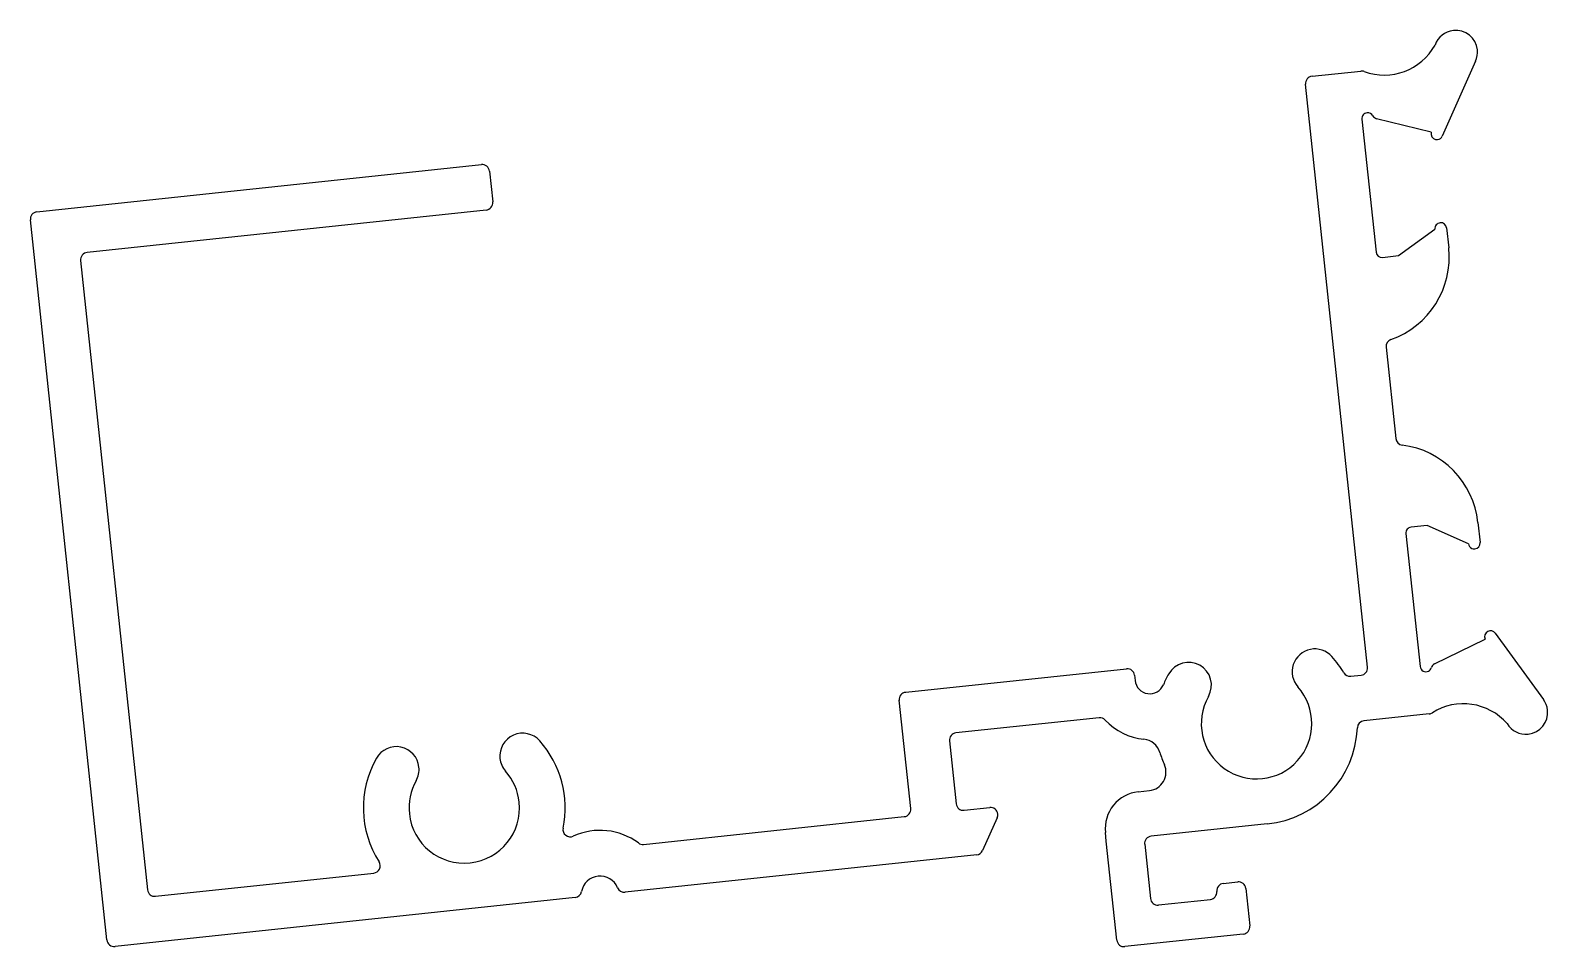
# Model space of a CAD drawing. Header units: inches. Extents: x -21.5 to 30.7, y 0.3 to 31.8.
import ezdxf

# ---------------------------------------------------------------- set-up
doc = ezdxf.new("R2010")
doc.units = ezdxf.units.IN
doc.header["$MEASUREMENT"] = 0
doc.layers.add('BEAD', color=152, linetype='Continuous')

msp = doc.modelspace()

# ---------------------------------------------------------------- linework, layer by layer
at = {"layer": 'BEAD', "color": 7, "lineweight": -2}
for p, q in [((28.208, 30.792), (27.063, 28.212)), ((22.583, 30.268), (24.262, 30.447)), ((24.492, 9.951), (22.36, 29.993)), ((24.298, 28.792), (24.785, 24.218)), ((26.686, 28.341), (24.803, 28.808)), ((-21.27, 25.605), (-5.984, 27.23)), ((-5.704, 27.004), (-5.592, 25.948)), ((-5.818, 25.669), (-19.539, 24.21)), ((-18.86, 0.573), (-21.492, 25.33)), ((27.21, 25.053), (27.283, 24.364)), ((25.561, 24.1), (26.812, 25.011)), ((25.005, 24.041), (25.561, 24.1)), ((-19.765, 23.93), (-17.464, 2.296)), ((25.132, 20.955), (25.466, 17.809)), ((26.548, 14.826), (25.991, 14.766)), ((27.962, 14.198), (26.548, 14.826)), ((28.286, 14.929), (28.36, 14.24)), ((25.813, 14.546), (26.3, 9.972)), ((28.881, 11.121), (30.543, 8.839)), ((26.796, 10.063), (28.539, 10.916)), ((8.609, 9.087), (16.206, 9.895)), ((16.481, 9.673), (16.5, 9.493)), ((23.914, 9.638), (24.269, 9.676)), ((8.783, 5.087), (8.387, 8.812)), ((15.26, 8.215), (10.336, 7.692)), ((26.612, 8.348), (24.366, 8.109)), ((10.114, 7.417), (10.344, 5.254)), ((16.605, 5.668), (16.993, 5.709)), ((-0.402, 3.859), (8.561, 4.812)), ((10.619, 5.031), (11.501, 5.125)), ((11.756, 4.775), (11.256, 3.648)), ((15.508, 3.972), (15.477, 4.271)), ((21.042, 4.561), (17.05, 4.136)), ((15.871, 0.567), (15.508, 3.972)), ((16.828, 3.861), (17.026, 1.997)), ((11.051, 3.498), (-1.036, 2.213)), ((-17.189, 2.074), (-9.686, 2.872)), ((19.53, 2.515), (20.027, 2.567)), ((20.302, 2.345), (20.44, 1.053)), ((-2.761, 2.03), (-18.58, 0.347)), ((17.301, 1.775), (19.086, 1.964)), ((20.218, 0.777), (16.146, 0.344))]:
    msp.add_line(p, q, dxfattribs=at)
for centre, radius, start, end in [((27.523, 31.096), 0.75, 96.07, 161.095), ((27.523, 31.096), 0.75, 6.07, 96.07), ((25.065, 32.31), 2, 249.8729, 330.9575), ((27.523, 31.096), 0.75, 336.07, 6.07), ((22.609, 30.019), 0.25, 96.07, 186.07), ((24.289, 30.194), 0.254, 69.8729, 96.07), ((24.497, 28.814), 0.2, 96.07, 186.07), ((24.497, 28.814), 0.2, 28.4172, 96.07), ((24.852, 29.006), 0.203, 208.4172, 256.07), ((26.88, 28.293), 0.2, 166.07, 256.07), ((26.88, 28.293), 0.2, 276.07, 336.07), ((26.88, 28.293), 0.2, 256.07, 276.07), ((-5.957, 26.978), 0.254, 6.07, 96.07), ((-21.244, 25.356), 0.25, 96.07, 186.07), ((-5.844, 25.922), 0.254, 276.07, 6.07), ((27.011, 25.032), 0.2, 96.07, 186.07), ((27.011, 25.032), 0.2, 6.07, 96.07), ((-19.512, 23.957), 0.254, 96.07, 186.07), ((24.983, 24.239), 0.2, 186.07, 276.07), ((24.3, 24.047), 3, 289.4124, 6.0699), ((25.38, 20.982), 0.25, 109.4125, 186.07), ((25.715, 17.836), 0.25, 186.07, 262.7275), ((25.303, 14.612), 3, 6.0701, 82.7276), ((26.012, 14.568), 0.2, 96.07, 186.07), ((28.161, 14.219), 0.2, 186.07, 246.07), ((28.161, 14.219), 0.2, 276.07, 6.07), ((28.161, 14.219), 0.2, 246.07, 276.07), ((28.719, 11.004), 0.2, 116.07, 206.07), ((28.719, 11.004), 0.2, 36.07, 116.07), ((22.683, 9.794), 0.785, 41.6031, 221.6031), ((18.338, 9.332), 0.785, 330.5369, 150.5369), ((20.675, 8.011), 3.47, 30.2714, 41.6031), ((24.243, 9.924), 0.25, 276.07, 6.07), ((26.498, 9.993), 0.2, 186.07, 296.07), ((26.498, 9.993), 0.2, 296.07, 343.7228), ((26.885, 9.88), 0.203, 116.07, 163.7228), ((16.233, 9.646), 0.25, 6.07, 96.07), ((17.005, 9.546), 0.508, 186.07, 337.3015), ((20.675, 8.011), 3.47, 150.5369, 157.3015), ((23.888, 9.887), 0.25, 210.2716, 276.0702), ((8.635, 8.838), 0.25, 96.07, 186.07), ((20.675, 8.011), 1.9, 150.5369, 41.6031), ((26.585, 8.6), 0.254, 276.07, 302.267), ((27.789, 6.694), 2, 41.1825, 122.267), ((29.936, 8.398), 0.75, 276.07, 6.07), ((29.936, 8.398), 0.75, 6.07, 36.07), ((15.287, 7.963), 0.254, 42.6638, 96.07), ((17.005, 9.546), 2.083, 222.6638, 264.4068), ((20.675, 8.011), 3.47, 276.0707, 357.6679), ((24.392, 7.86), 0.25, 96.07, 177.6678), ((29.936, 8.398), 0.75, 211.045, 276.07), ((-4.563, 6.897), 0.785, 41.6031, 186.07), ((-6.571, 5.114), 3.47, 348.4165, 41.6031), ((10.363, 7.443), 0.25, 96.07, 186.07), ((16.741, 6.842), 0.635, 16.5573, 84.4068), ((-6.571, 5.114), 3.47, 150.5369, 212.4006), ((-8.909, 6.435), 0.785, 6.07, 150.5369), ((-4.563, 6.897), 0.785, 186.07, 221.6031), ((20.675, 8.011), 3.47, 196.5573, 204.0184), ((-8.909, 6.435), 0.785, 330.5369, 6.07), ((-6.571, 5.114), 1.9, 6.07, 41.6031), ((16.926, 6.341), 0.635, 276.07, 24.0184), ((-6.571, 5.114), 1.9, 150.5369, 186.07), ((-6.571, 5.114), 1.9, 186.07, 6.07), ((10.593, 5.28), 0.25, 186.07, 276.07), ((16.74, 4.405), 1.27, 96.07, 186.07), ((8.534, 5.061), 0.25, 276.07, 6.07), ((11.528, 4.877), 0.25, 6.07, 96.0701), ((11.528, 4.877), 0.25, 336.0701, 6.07), ((-2.927, 4.367), 0.25, 168.4165, 294.6052), ((-1.898, 2.121), 2.22, 53.5692, 114.6052), ((-0.429, 4.112), 0.254, 233.5692, 276.07), ((17.076, 3.888), 0.25, 96.07, 186.07), ((-9.712, 3.121), 0.25, 276.0699, 32.4005), ((11.024, 3.751), 0.254, 276.07, 336.07), ((-1.898, 2.121), 0.65, 22.3883, 169.7517), ((-17.216, 2.323), 0.25, 186.07, 276.07), ((-2.788, 2.282), 0.254, 276.07, 349.7517), ((-1.063, 2.466), 0.254, 202.3883, 276.07), ((19.059, 2.213), 0.25, 276.07, 6.07), ((19.557, 2.266), 0.25, 96.07, 186.07), ((20.054, 2.319), 0.25, 6.07, 96.07), ((17.274, 2.023), 0.25, 186.07, 276.07), ((20.191, 1.026), 0.25, 276.07, 6.07), ((-18.607, 0.6), 0.254, 186.07, 276.07), ((16.119, 0.593), 0.25, 186.07, 276.07)]:
    msp.add_arc(centre, radius, start, end, dxfattribs=at)

doc.saveas('drawing.dxf')
